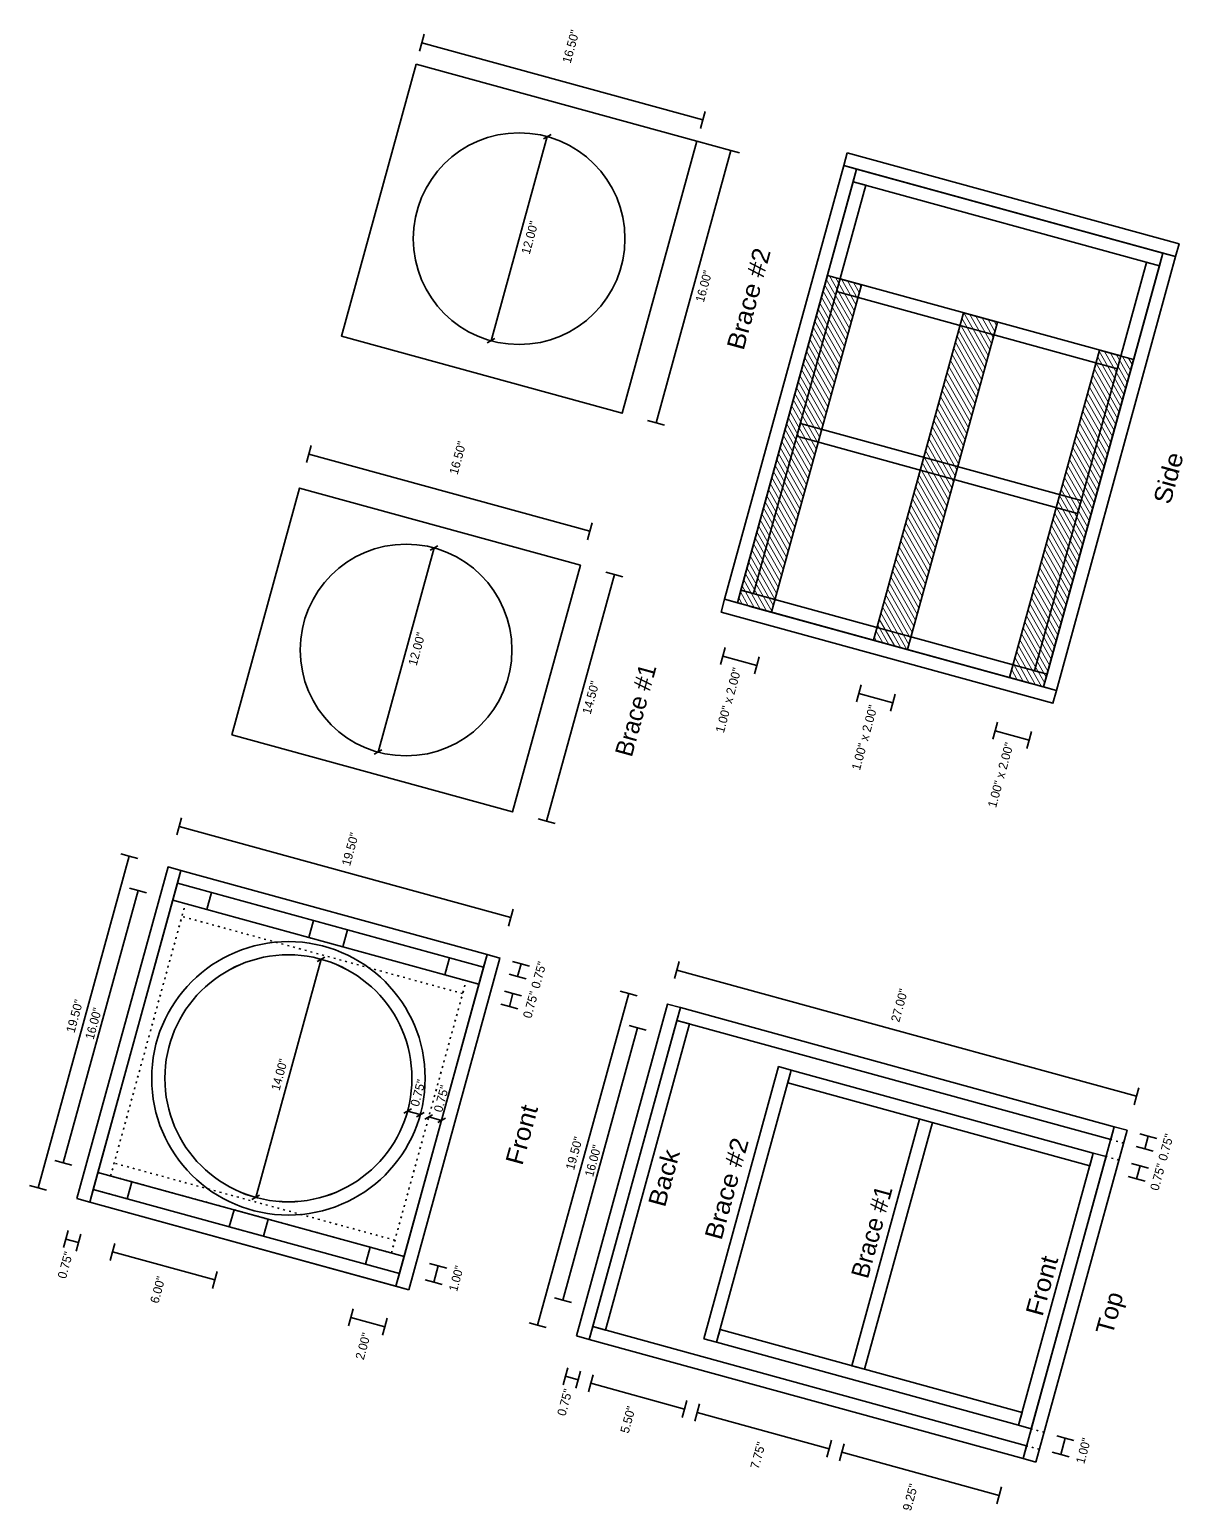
# Model space of a CAD drawing. Header units: feet. Extents: x 2106707 to 2106951, y 730618 to 730861.
# Drawn here: x 2106726.4 to 2106791.7, y 730777.5 to 730861.4 of the extents above; entities that cross this region are included whole.
import ezdxf
from ezdxf.enums import TextEntityAlignment as Align

# ---------------------------------------------------------------- set-up
doc = ezdxf.new("R2010")
doc.units = ezdxf.units.FT
doc.header["$LTSCALE"] = 0.2
doc.linetypes.add('DOTTED', pattern=[1.5, 0.3, -1.2])
doc.layers.add('10', color=7, linetype='DOTTED', lineweight=25)
doc.layers.add('11', color=7, linetype='Continuous', lineweight=13)

msp = doc.modelspace()

# ---------------------------------------------------------------- linework, layer by layer
at = {"layer": '10'}
for points in [[(2106734.728, 730813.065), (2106734.4633, 730812.101), (2106736.3917, 730811.5713), (2106736.6565, 730812.5352)], [(2106742.4422, 730810.9455), (2106742.1773, 730809.981), (2106744.1058, 730809.4513), (2106744.3708, 730810.4158)], [(2106751.8197, 730807.332), (2106752.0847, 730808.2965), (2106750.1562, 730808.8263), (2106749.8912, 730807.8618)], [(2106729.9592, 730795.708), (2106730.2242, 730796.6728), (2106732.1532, 730796.1427), (2106731.8882, 730795.178)], [(2106737.6738, 730793.5885), (2106737.9388, 730794.5528), (2106739.8675, 730794.0228), (2106739.6025, 730793.0585)], [(2106745.388, 730791.4685), (2106745.653, 730792.4333), (2106747.581, 730791.9035), (2106747.316, 730790.9387)]]:
    msp.add_lwpolyline(points, close=True, dxfattribs=at)
at = {"layer": '11', "lineweight": 35}
for p, q in [((2106748.7255, 730861.1802), (2106748.593, 730860.698)), ((2106748.4605, 730860.2157), (2106748.593, 730860.698)), ((2106748.593, 730860.698), (2106764.503, 730856.3268)), ((2106764.6355, 730856.809), (2106764.503, 730856.3268)), ((2106764.3705, 730855.8445), (2106764.503, 730856.3268)), ((2106752.5082, 730843.8073), (2106755.6875, 730855.3785)), ((2106752.5082, 730843.8073), (2106755.6875, 730855.3785)), ((2106752.5082, 730843.8073), (2106755.6875, 730855.3785)), ((2106752.5082, 730843.8073), (2106755.6875, 730855.3785)), ((2106755.9048, 730855.502), (2106755.4703, 730855.255)), ((2106755.9048, 730855.502), (2106755.4703, 730855.255)), ((2106755.9048, 730855.502), (2106755.4703, 730855.255)), ((2106764.172, 730855.1215), (2106766.1005, 730854.5918)), ((2106761.8615, 730839.1635), (2106766.1005, 730854.5918)), ((2106766.5828, 730854.4593), (2106766.1005, 730854.5918)), ((2106791.5025, 730849.2973), (2106772.699, 730854.4635)), ((2106765.7445, 730829.1515), (2106772.5003, 730853.7403)), ((2106791.3037, 730848.5737), (2106772.5003, 730853.7403)), ((2106767.3898, 730829.4772), (2106773.748, 730852.6195)), ((2106790.3818, 730848.0493), (2106773.0247, 730852.8183)), ((2106783.3002, 730825.1057), (2106789.6585, 730848.248)), ((2106784.548, 730823.985), (2106791.3037, 730848.5737)), ((2106788.2015, 730842.9445), (2106772.291, 730847.316)), ((2106788.0027, 730842.2212), (2106772.0923, 730846.5928)), ((2106752.7255, 730843.9308), (2106752.291, 730843.6838)), ((2106761.38, 730839.2958), (2106761.8615, 730839.1635)), ((2106762.3438, 730839.031), (2106761.8615, 730839.1635)), ((2106785.9495, 730834.7485), (2106770.039, 730839.12)), ((2106785.7508, 730834.0252), (2106769.8402, 730838.3968)), ((2106742.0553, 730836.9028), (2106742.1878, 730837.385)), ((2106742.3202, 730837.8673), (2106742.1878, 730837.385)), ((2106742.1878, 730837.385), (2106758.0978, 730833.0138)), ((2106758.2303, 730833.496), (2106758.0978, 730833.0138)), ((2106757.9652, 730832.5315), (2106758.0978, 730833.0138)), ((2106746.103, 730820.4942), (2106749.2823, 730832.0655)), ((2106749.4995, 730832.189), (2106749.065, 730831.942)), ((2106755.655, 730816.5737), (2106759.4965, 730830.5555)), ((2106759.0143, 730830.688), (2106759.4965, 730830.5555)), ((2106759.9787, 730830.423), (2106759.4965, 730830.5555)), ((2106784.0235, 730824.907), (2106766.6665, 730829.676)), ((2106784.3492, 730823.2618), (2106765.5458, 730828.4282)), ((2106783.1015, 730824.3825), (2106767.191, 730828.754)), ((2106765.773, 730826.4213), (2106765.6405, 730825.939)), ((2106765.508, 730825.4568), (2106765.6405, 730825.939)), ((2106767.5685, 730825.4093), (2106765.6405, 730825.939)), ((2106767.701, 730825.8915), (2106767.5685, 730825.4093)), ((2106767.436, 730824.927), (2106767.5685, 730825.4093)), ((2106773.2228, 730823.3372), (2106773.3553, 730823.8195)), ((2106773.4877, 730824.3017), (2106773.3553, 730823.8195)), ((2106775.2832, 730823.2897), (2106773.3553, 730823.8195)), ((2106775.1508, 730822.8075), (2106775.2832, 730823.2897)), ((2106775.4158, 730823.772), (2106775.2832, 730823.2897)), ((2106781.2015, 730822.182), (2106781.069, 730821.6998)), ((2106780.9365, 730821.2175), (2106781.069, 730821.6998)), ((2106782.997, 730821.17), (2106781.069, 730821.6998)), ((2106783.1295, 730821.6523), (2106782.997, 730821.17)), ((2106746.3202, 730820.6177), (2106745.8857, 730820.3708)), ((2106782.8645, 730820.6878), (2106782.997, 730821.17)), ((2106734.7003, 730815.795), (2106734.8328, 730816.2773)), ((2106734.9652, 730816.7595), (2106734.8328, 730816.2773)), ((2106753.636, 730811.111), (2106734.8328, 730816.2773)), ((2106755.1727, 730816.7063), (2106755.655, 730816.5737)), ((2106756.1373, 730816.4413), (2106755.655, 730816.5737)), ((2106726.8375, 730795.7878), (2106732.0035, 730814.5915)), ((2106731.5213, 730814.724), (2106732.0035, 730814.5915)), ((2106732.4857, 730814.459), (2106732.0035, 730814.5915)), ((2106729.0373, 730795.1835), (2106734.2035, 730813.9873)), ((2106752.0847, 730808.2965), (2106734.728, 730813.0652)), ((2106728.265, 730797.211), (2106732.504, 730812.6393)), ((2106732.0217, 730812.7718), (2106732.504, 730812.6393)), ((2106732.9863, 730812.5068), (2106732.504, 730812.6393)), ((2106751.82, 730807.3322), (2106734.4633, 730812.101)), ((2106736.6568, 730812.5355), (2106736.3917, 730811.5713)), ((2106753.7685, 730811.5933), (2106753.636, 730811.111)), ((2106742.4422, 730810.9455), (2106742.1773, 730809.9812)), ((2106744.3708, 730810.4158), (2106744.1058, 730809.4513)), ((2106753.5035, 730810.6288), (2106753.636, 730811.111)), ((2106739.1678, 730795.2525), (2106742.877, 730808.7523)), ((2106743.0943, 730808.8758), (2106742.6598, 730808.6288)), ((2106747.8405, 730790.0173), (2106753.0068, 730808.821)), ((2106750.1562, 730808.8263), (2106749.8912, 730807.8618)), ((2106753.531, 730807.8993), (2106754.0132, 730807.7667)), ((2106753.7297, 730808.6227), (2106754.212, 730808.4903)), ((2106754.0132, 730807.7667), (2106754.212, 730808.4903)), ((2106754.6943, 730808.3577), (2106754.212, 730808.4903)), ((2106762.9117, 730807.6545), (2106763.0442, 730808.1368)), ((2106763.1768, 730808.619), (2106763.0442, 730808.1368)), ((2106763.0442, 730808.1368), (2106789.0795, 730800.9835)), ((2106754.4955, 730807.6343), (2106754.0132, 730807.7667)), ((2106753.0672, 730806.2115), (2106753.5495, 730806.079)), ((2106753.266, 730806.935), (2106753.7483, 730806.8025)), ((2106753.5495, 730806.079), (2106753.7483, 730806.8025)), ((2106754.2305, 730806.67), (2106753.7483, 730806.8025)), ((2106755.1485, 730788.0093), (2106760.3145, 730806.813)), ((2106759.8322, 730806.9455), (2106760.3145, 730806.813)), ((2106760.7968, 730806.6805), (2106760.3145, 730806.813)), ((2106754.0318, 730805.9465), (2106753.5495, 730806.079)), ((2106756.576, 730789.4325), (2106760.815, 730804.8607)), ((2106760.3328, 730804.9933), (2106760.815, 730804.8607)), ((2106761.2972, 730804.7283), (2106760.815, 730804.8607)), ((2106789.212, 730801.4657), (2106789.0795, 730800.9835)), ((2106788.947, 730800.5012), (2106789.0795, 730800.9835)), ((2106747.9895, 730800.271), (2106747.555, 730800.024)), ((2106747.7722, 730800.1475), (2106748.4955, 730799.949)), ((2106748.7127, 730800.0725), (2106748.2782, 730799.8255)), ((2106749.1943, 730799.9398), (2106748.7598, 730799.6928)), ((2106748.977, 730799.8163), (2106749.7003, 730799.6177)), ((2106749.9175, 730799.7412), (2106749.483, 730799.4942)), ((2106788.55, 730799.055), (2106783.3835, 730780.2515)), ((2106789.2728, 730798.857), (2106789.755, 730798.7245)), ((2106789.5562, 730798.001), (2106789.755, 730798.7245)), ((2106790.2373, 730798.592), (2106789.755, 730798.7245)), ((2106787.4293, 730797.8073), (2106783.0578, 730781.8968)), ((2106789.074, 730798.1335), (2106789.5562, 730798.001)), ((2106790.0385, 730797.8685), (2106789.5562, 730798.001)), ((2106727.7828, 730797.3435), (2106728.265, 730797.211)), ((2106728.7473, 730797.0785), (2106728.265, 730797.211)), ((2106786.6398, 730797.765), (2106782.4008, 730782.3368)), ((2106788.809, 730797.1693), (2106789.2912, 730797.0367)), ((2106789.0925, 730796.3133), (2106789.2912, 730797.0367)), ((2106789.7735, 730796.9043), (2106789.2912, 730797.0367)), ((2106747.581, 730791.904), (2106730.2242, 730796.6728)), ((2106732.1532, 730796.1427), (2106731.8882, 730795.1785)), ((2106788.6102, 730796.4457), (2106789.0925, 730796.3133)), ((2106789.5748, 730796.1808), (2106789.0925, 730796.3133)), ((2106726.3553, 730795.9208), (2106726.8375, 730795.7882)), ((2106727.3197, 730795.6558), (2106726.8375, 730795.7882)), ((2106747.316, 730790.9393), (2106729.9592, 730795.708)), ((2106739.385, 730795.376), (2106738.9505, 730795.129)), ((2106747.8405, 730790.0173), (2106729.7605, 730794.9848)), ((2106737.9388, 730794.5528), (2106737.6738, 730793.5885)), ((2106739.8675, 730794.0228), (2106739.6025, 730793.0585)), ((2106728.2755, 730792.4108), (2106728.408, 730792.893)), ((2106728.5405, 730793.3753), (2106728.408, 730792.893)), ((2106729.1313, 730792.6943), (2106728.408, 730792.893)), ((2106729.2637, 730793.1765), (2106729.1313, 730792.6943)), ((2106728.9987, 730792.212), (2106729.1313, 730792.6943)), ((2106730.928, 730791.682), (2106731.0605, 730792.1643)), ((2106731.193, 730792.6465), (2106731.0605, 730792.1643)), ((2106736.846, 730790.5748), (2106731.0605, 730792.1643)), ((2106745.653, 730792.4328), (2106745.388, 730791.4685)), ((2106749.0275, 730791.5068), (2106749.5095, 730791.3742)), ((2106749.2552, 730790.4493), (2106749.5095, 730791.3742)), ((2106749.9915, 730791.2418), (2106749.5095, 730791.3742)), ((2106736.7135, 730790.0925), (2106736.846, 730790.5748)), ((2106736.9785, 730791.057), (2106736.846, 730790.5748)), ((2106748.7733, 730790.5818), (2106749.2552, 730790.4493)), ((2106749.7373, 730790.3167), (2106749.2552, 730790.4493)), ((2106756.0938, 730789.565), (2106756.576, 730789.4325)), ((2106757.0583, 730789.3), (2106756.576, 730789.4325)), ((2106744.6927, 730788.9375), (2106744.5603, 730788.4552)), ((2106744.4277, 730787.973), (2106744.5603, 730788.4552)), ((2106746.4882, 730787.9255), (2106744.5603, 730788.4552)), ((2106746.3558, 730787.4433), (2106746.4882, 730787.9255)), ((2106746.6208, 730788.4078), (2106746.4882, 730787.9255)), ((2106754.6662, 730788.1423), (2106755.1485, 730788.0097)), ((2106755.6308, 730787.8773), (2106755.1485, 730788.0097)), ((2106756.8515, 730785.5968), (2106756.719, 730785.1145)), ((2106757.5748, 730785.398), (2106757.4422, 730784.9158)), ((2106756.5865, 730784.6323), (2106756.719, 730785.1145)), ((2106758.033, 730784.2348), (2106758.1655, 730784.717)), ((2106758.298, 730785.1993), (2106758.1655, 730784.717)), ((2106758.1655, 730784.717), (2106763.469, 730783.2597)), ((2106763.6015, 730783.742), (2106763.469, 730783.2597)), ((2106764.3248, 730783.5435), (2106764.1922, 730783.0613)), ((2106763.3365, 730782.7775), (2106763.469, 730783.2597)), ((2106764.0598, 730782.579), (2106764.1922, 730783.0613)), ((2106764.1922, 730783.0613), (2106771.665, 730781.008)), ((2106771.5325, 730780.5258), (2106771.665, 730781.008)), ((2106771.7975, 730781.4903), (2106771.665, 730781.008)), ((2106772.5208, 730781.2915), (2106772.3882, 730780.8093)), ((2106784.5705, 730781.741), (2106785.0525, 730781.6085)), ((2106784.7982, 730780.6835), (2106785.0525, 730781.6085)), ((2106785.5345, 730781.476), (2106785.0525, 730781.6085)), ((2106772.2558, 730780.327), (2106772.3882, 730780.8093)), ((2106772.3882, 730780.8093), (2106781.3078, 730778.3585)), ((2106784.3163, 730780.816), (2106784.7982, 730780.6835)), ((2106785.2802, 730780.551), (2106784.7982, 730780.6835)), ((2106781.4402, 730778.8407), (2106781.3078, 730778.3585)), ((2106781.1752, 730777.8762), (2106781.3078, 730778.3585))]:
    msp.add_line(p, q, dxfattribs=at)
at = {"layer": '11'}
for p, q in [((2106773.0008, 730845.1815), (2106771.6927, 730847.4805)), ((2106773.0945, 730845.5223), (2106772.0337, 730847.3868)), ((2106772.7198, 730844.1587), (2106771.321, 730846.617)), ((2106772.8133, 730844.4995), (2106771.4147, 730846.958)), ((2106772.907, 730844.8405), (2106771.5085, 730847.2988)), ((2106773.188, 730845.8633), (2106772.3745, 730847.2932)), ((2106773.2818, 730846.2042), (2106772.7155, 730847.1995)), ((2106773.3755, 730846.545), (2106773.0562, 730847.1057)), ((2106773.469, 730846.886), (2106773.3972, 730847.0123)), ((2106772.5323, 730843.4768), (2106771.1338, 730845.9352)), ((2106772.626, 730843.8178), (2106771.2275, 730846.276)), ((2106772.2513, 730842.454), (2106770.8528, 730844.9125)), ((2106772.345, 730842.795), (2106770.9465, 730845.2533)), ((2106772.4388, 730843.136), (2106771.04, 730845.5943)), ((2106780.5945, 730842.6225), (2106779.1955, 730845.082)), ((2106780.6883, 730842.9635), (2106779.309, 730845.3877)), ((2106780.782, 730843.3045), (2106779.65, 730845.294)), ((2106780.8755, 730843.6455), (2106779.991, 730845.2002)), ((2106780.9693, 730843.9863), (2106780.3317, 730845.1068)), ((2106781.063, 730844.3272), (2106780.6727, 730845.013)), ((2106781.1565, 730844.6682), (2106781.0137, 730844.9195)), ((2106772.064, 730841.7723), (2106770.6655, 730844.2305)), ((2106772.1578, 730842.1133), (2106770.759, 730844.5715)), ((2106780.3135, 730841.5998), (2106778.9145, 730844.0593)), ((2106780.4073, 730841.9408), (2106779.008, 730844.4)), ((2106780.501, 730842.2818), (2106779.1017, 730844.741)), ((2106771.783, 730840.7495), (2106770.3845, 730843.2078)), ((2106771.8767, 730841.0905), (2106770.478, 730843.5488)), ((2106771.9703, 730841.4313), (2106770.5718, 730843.8897)), ((2106780.1263, 730840.918), (2106778.727, 730843.3773)), ((2106780.22, 730841.259), (2106778.8207, 730843.7183)), ((2106788.379, 730840.7595), (2106786.9805, 730843.2178)), ((2106788.4728, 730841.1005), (2106787.2795, 730843.1978)), ((2106771.5957, 730840.0678), (2106770.197, 730842.526)), ((2106771.6892, 730840.4085), (2106770.2908, 730842.867)), ((2106779.8453, 730839.8953), (2106778.446, 730842.3545)), ((2106779.939, 730840.2363), (2106778.5397, 730842.6955)), ((2106780.0325, 730840.577), (2106778.6335, 730843.0365)), ((2106788.1918, 730840.0778), (2106786.793, 730842.536)), ((2106788.2853, 730840.4185), (2106786.8868, 730842.877)), ((2106788.5663, 730841.4413), (2106787.6205, 730843.104)), ((2106788.66, 730841.7823), (2106787.9613, 730843.0105)), ((2106788.7538, 730842.1232), (2106788.3023, 730842.9167)), ((2106788.8473, 730842.464), (2106788.643, 730842.823)), ((2106771.3147, 730839.045), (2106769.916, 730841.5033)), ((2106771.4082, 730839.3858), (2106770.0098, 730841.8443)), ((2106771.502, 730839.7268), (2106770.1035, 730842.185)), ((2106779.658, 730839.2135), (2106778.2588, 730841.6728)), ((2106779.7515, 730839.5543), (2106778.3525, 730842.0138)), ((2106787.9107, 730839.055), (2106786.512, 730841.5133)), ((2106788.0043, 730839.3958), (2106786.6058, 730841.8542)), ((2106788.098, 730839.7368), (2106786.6995, 730842.195)), ((2106771.1272, 730838.363), (2106769.7287, 730840.8213)), ((2106771.221, 730838.704), (2106769.8225, 730841.1623)), ((2106779.377, 730838.1908), (2106777.9778, 730840.65)), ((2106779.4705, 730838.5315), (2106778.0715, 730840.9907)), ((2106779.5642, 730838.8725), (2106778.165, 730841.3318)), ((2106787.7232, 730838.373), (2106786.3248, 730840.8315)), ((2106787.817, 730838.714), (2106786.4185, 730841.1723)), ((2106770.8462, 730837.3403), (2106769.4477, 730839.7985)), ((2106770.94, 730837.6813), (2106769.5412, 730840.1395)), ((2106771.0337, 730838.0223), (2106769.635, 730840.4805)), ((2106779.1895, 730837.5088), (2106777.7905, 730839.968)), ((2106779.2832, 730837.8498), (2106777.884, 730840.309)), ((2106787.4422, 730837.3503), (2106786.0438, 730839.8088)), ((2106787.536, 730837.6913), (2106786.1375, 730840.1495)), ((2106787.6297, 730838.0323), (2106786.231, 730840.4905)), ((2106770.659, 730836.6585), (2106769.2602, 730839.1168)), ((2106770.7527, 730836.9995), (2106769.354, 730839.4578)), ((2106778.9085, 730836.486), (2106777.5095, 730838.9452)), ((2106779.0022, 730836.827), (2106777.603, 730839.2863)), ((2106779.096, 730837.1678), (2106777.6968, 730839.6273)), ((2106787.255, 730836.6685), (2106785.8565, 730839.1268)), ((2106787.3487, 730837.0095), (2106785.95, 730839.4678)), ((2106770.378, 730835.6358), (2106768.9792, 730838.094)), ((2106770.4718, 730835.9768), (2106769.073, 730838.435)), ((2106770.5652, 730836.3175), (2106769.1667, 730838.7758)), ((2106778.7212, 730835.8043), (2106777.322, 730838.2635)), ((2106778.815, 730836.145), (2106777.4158, 730838.6045)), ((2106786.974, 730835.6458), (2106785.5753, 730838.104)), ((2106787.0677, 730835.9868), (2106785.669, 730838.445)), ((2106787.1612, 730836.3275), (2106785.7628, 730838.786)), ((2106770.1908, 730834.9537), (2106768.792, 730837.4123)), ((2106770.2843, 730835.2948), (2106768.8857, 730837.753)), ((2106778.4402, 730834.7815), (2106777.041, 730837.2407)), ((2106778.534, 730835.1223), (2106777.1348, 730837.5818)), ((2106778.6275, 730835.4633), (2106777.2285, 730837.9225)), ((2106786.7867, 730834.964), (2106785.388, 730837.4223)), ((2106786.8802, 730835.3048), (2106785.4817, 730837.7633)), ((2106770.0033, 730834.272), (2106768.6047, 730836.7303)), ((2106770.097, 730834.613), (2106768.6982, 730837.0713)), ((2106778.253, 730834.0995), (2106776.8537, 730836.5588)), ((2106778.3465, 730834.4405), (2106776.9475, 730836.8997)), ((2106786.5992, 730834.282), (2106785.2007, 730836.7405)), ((2106786.693, 730834.623), (2106785.2942, 730837.0813)), ((2106769.7223, 730833.2492), (2106768.3237, 730835.7075)), ((2106769.816, 730833.5903), (2106768.4172, 730836.0485)), ((2106769.9098, 730833.931), (2106768.511, 730836.3895)), ((2106778.0655, 730833.4178), (2106776.6665, 730835.877)), ((2106778.1593, 730833.7588), (2106776.76, 730836.218)), ((2106786.3183, 730833.2593), (2106784.9197, 730835.7178)), ((2106786.412, 730833.6003), (2106785.0132, 730836.0585)), ((2106786.5058, 730833.9413), (2106785.107, 730836.3995)), ((2106769.535, 730832.5675), (2106768.1362, 730835.0258)), ((2106769.6288, 730832.9082), (2106768.23, 730835.3668)), ((2106777.7845, 730832.395), (2106776.3855, 730834.8542)), ((2106777.8783, 730832.736), (2106776.479, 730835.1952)), ((2106777.972, 730833.0768), (2106776.5727, 730835.536)), ((2106786.131, 730832.5775), (2106784.7322, 730835.0358)), ((2106786.2248, 730832.9185), (2106784.826, 730835.3768)), ((2106769.254, 730831.5448), (2106767.8553, 730834.003)), ((2106769.3475, 730831.8855), (2106767.949, 730834.344)), ((2106769.4413, 730832.2265), (2106768.0428, 730834.6848)), ((2106777.5973, 730831.713), (2106776.198, 730834.1725)), ((2106777.691, 730832.054), (2106776.2917, 730834.5133)), ((2106785.85, 730831.5548), (2106784.4512, 730834.013)), ((2106785.9438, 730831.8958), (2106784.545, 730834.354)), ((2106786.0373, 730832.2365), (2106784.6387, 730834.6948)), ((2106769.0665, 730830.8628), (2106767.668, 730833.3213)), ((2106769.1603, 730831.2037), (2106767.7618, 730833.662)), ((2106777.3163, 730830.6902), (2106775.917, 730833.1497)), ((2106777.41, 730831.0312), (2106776.0107, 730833.4905)), ((2106777.5035, 730831.3723), (2106776.1045, 730833.8315)), ((2106785.6625, 730830.873), (2106784.264, 730833.3313)), ((2106785.7563, 730831.2137), (2106784.3577, 730833.672)), ((2106768.7855, 730829.84), (2106767.387, 730832.2985)), ((2106768.8793, 730830.181), (2106767.4808, 730832.6393)), ((2106768.973, 730830.522), (2106767.5743, 730832.9803)), ((2106777.129, 730830.0085), (2106775.7297, 730832.4678)), ((2106777.2225, 730830.3495), (2106775.8235, 730832.8088)), ((2106785.3815, 730829.8503), (2106783.983, 730832.3085)), ((2106785.4753, 730830.191), (2106784.0768, 730832.6493)), ((2106785.569, 730830.532), (2106784.1702, 730832.9903)), ((2106768.5982, 730829.1582), (2106767.1998, 730831.6165)), ((2106768.692, 730829.4992), (2106767.2933, 730831.9575)), ((2106776.848, 730828.9857), (2106775.4487, 730831.445)), ((2106776.9415, 730829.3268), (2106775.5425, 730831.786)), ((2106777.0353, 730829.6675), (2106775.636, 730832.127)), ((2106785.1943, 730829.1682), (2106783.7958, 730831.6265)), ((2106785.288, 730829.5093), (2106783.8893, 730831.9675)), ((2106768.1088, 730828.502), (2106766.9188, 730830.5938)), ((2106768.411, 730828.4765), (2106767.0123, 730830.9348)), ((2106768.5045, 730828.8173), (2106767.106, 730831.2758)), ((2106776.6605, 730828.304), (2106775.2615, 730830.7633)), ((2106776.7543, 730828.6447), (2106775.355, 730831.104)), ((2106784.9133, 730828.1455), (2106783.5148, 730830.6038)), ((2106785.007, 730828.4865), (2106783.6083, 730830.9448)), ((2106785.1005, 730828.8272), (2106783.702, 730831.2858)), ((2106767.427, 730828.6893), (2106766.7313, 730829.912)), ((2106767.7678, 730828.5955), (2106766.825, 730830.253)), ((2106776.3795, 730827.281), (2106774.9805, 730829.7405)), ((2106776.4732, 730827.622), (2106775.074, 730830.0813)), ((2106776.567, 730827.963), (2106775.1678, 730830.4223)), ((2106784.726, 730827.4637), (2106783.3273, 730829.922)), ((2106784.8195, 730827.8045), (2106783.421, 730830.263)), ((2106766.7453, 730828.8765), (2106766.544, 730829.2303)), ((2106767.086, 730828.783), (2106766.6378, 730829.571)), ((2106776.1922, 730826.5992), (2106774.793, 730829.0585)), ((2106776.286, 730826.9402), (2106774.8868, 730829.3995)), ((2106784.445, 730826.441), (2106783.0463, 730828.8993)), ((2106784.5385, 730826.7818), (2106783.14, 730829.2403)), ((2106784.6322, 730827.1227), (2106783.2338, 730829.581)), ((2106775.384, 730826.5033), (2106774.512, 730828.0358)), ((2106775.725, 730826.4095), (2106774.6058, 730828.3768)), ((2106776.0658, 730826.316), (2106774.6995, 730828.7178)), ((2106784.2575, 730825.759), (2106782.859, 730828.2175)), ((2106784.3512, 730826.1), (2106782.9528, 730828.5583)), ((2106774.7023, 730826.6905), (2106774.3248, 730827.354)), ((2106775.043, 730826.5968), (2106774.4185, 730827.695)), ((2106783.9765, 730824.7363), (2106782.578, 730827.1948)), ((2106784.0702, 730825.0772), (2106782.6718, 730827.5355)), ((2106784.164, 730825.4182), (2106782.7653, 730827.8765)), ((2106774.3613, 730826.7843), (2106774.231, 730827.013)), ((2106783.6955, 730824.2193), (2106782.3908, 730826.5127)), ((2106783.883, 730824.3955), (2106782.4843, 730826.8538)), ((2106782.6727, 730824.5003), (2106782.1095, 730825.49)), ((2106783.0137, 730824.4065), (2106782.2033, 730825.831)), ((2106783.3545, 730824.313), (2106782.297, 730826.172)), ((2106781.991, 730824.6875), (2106781.9222, 730824.8083)), ((2106782.332, 730824.5938), (2106782.016, 730825.1493))]:
    msp.add_line(p, q, dxfattribs=at)
at = {"layer": '11', "linetype": 'DOTTED', "lineweight": 35}
for p, q in [((2106730.9475, 730796.474), (2106735.1862, 730811.9023)), ((2106750.8978, 730806.8078), (2106734.9875, 730811.179)), ((2106746.8577, 730792.1028), (2106751.0965, 730807.531)), ((2106788.351, 730798.3318), (2106787.628, 730798.5305)), ((2106747.0565, 730792.826), (2106731.1463, 730797.1972)), ((2106788.0863, 730797.3675), (2106787.363, 730797.5663)), ((2106747.581, 730791.904), (2106730.9475, 730796.474)), ((2106783.8475, 730781.9393), (2106783.1242, 730782.138)), ((2106783.5822, 730780.975), (2106782.8593, 730781.1738))]:
    msp.add_line(p, q, dxfattribs=at)
at = {"layer": '11', "lineweight": 35}
for points in [[(2106748.262, 730859.4927), (2106744.023, 730844.0645), (2106759.933, 730839.6933), (2106764.172, 730855.1215)], [(2106772.699, 730854.4635), (2106772.5003, 730853.74), (2106791.3037, 730848.5737), (2106791.5025, 730849.2973)], [(2106765.7445, 730829.1515), (2106772.5003, 730853.7403), (2106773.2235, 730853.5415), (2106766.4677, 730828.9528)], [(2106773.0247, 730852.8183), (2106773.2235, 730853.5413), (2106790.5805, 730848.7725), (2106790.3818, 730848.0495)], [(2106767.3898, 730829.4772), (2106773.748, 730852.6195), (2106773.0247, 730852.8183), (2106766.6665, 730829.676)], [(2106789.6585, 730848.248), (2106783.3002, 730825.106), (2106784.0235, 730824.9073), (2106790.3818, 730848.0493)], [(2106784.548, 730823.985), (2106791.3037, 730848.5737), (2106790.5805, 730848.7725), (2106783.8248, 730824.1838)], [(2106768.3963, 730828.423), (2106773.4962, 730846.985), (2106771.5677, 730847.5147), (2106766.4677, 730828.9528)], [(2106788.0027, 730842.2212), (2106788.2015, 730842.9445), (2106772.291, 730847.316), (2106772.0923, 730846.5928)], [(2106774.1817, 730826.8335), (2106779.2815, 730845.3953), (2106781.2108, 730844.8653), (2106776.111, 730826.3035)], [(2106781.8963, 730824.7135), (2106786.9962, 730843.2755), (2106788.9248, 730842.7458), (2106783.8248, 730824.1838)], [(2106770.039, 730839.12), (2106769.8402, 730838.3968), (2106785.7508, 730834.0252), (2106785.9495, 730834.7485)], [(2106737.8165, 730821.4748), (2106741.658, 730835.4565), (2106757.568, 730831.0853), (2106753.7265, 730817.1035)], [(2106765.5458, 730828.4282), (2106765.7445, 730829.1512), (2106784.548, 730823.985), (2106784.3492, 730823.262)], [(2106766.6665, 730829.676), (2106766.4677, 730828.9525), (2106783.8248, 730824.1838), (2106784.0235, 730824.9073)], [(2106729.0373, 730795.1835), (2106734.2035, 730813.9873), (2106734.9268, 730813.7885), (2106729.7605, 730794.9848)], [(2106729.7605, 730794.9848), (2106734.9268, 730813.7885), (2106752.2835, 730809.0197), (2106747.1173, 730790.216)], [(2106734.728, 730813.0652), (2106734.9268, 730813.7885), (2106752.2835, 730809.0197), (2106752.0847, 730808.2965)], [(2106736.3917, 730811.5713), (2106736.6568, 730812.5352), (2106734.728, 730813.0652), (2106734.463, 730812.1013)], [(2106730.2242, 730796.6728), (2106734.4633, 730812.101), (2106751.82, 730807.3322), (2106747.581, 730791.904)], [(2106744.3708, 730810.4158), (2106744.1058, 730809.4515), (2106742.1773, 730809.9812), (2106742.4422, 730810.9455)], [(2106747.8405, 730790.0173), (2106753.0068, 730808.821), (2106752.2835, 730809.0197), (2106747.1173, 730790.216)], [(2106749.8912, 730807.8618), (2106750.1562, 730808.8263), (2106752.0847, 730808.2965), (2106751.8197, 730807.332)], [(2106757.3482, 730787.405), (2106762.5145, 730806.2083), (2106763.238, 730806.0095), (2106758.0718, 730787.2063)], [(2106763.238, 730806.0095), (2106763.0392, 730805.2863), (2106787.628, 730798.5305), (2106787.8268, 730799.2538)], [(2106758.2703, 730787.9298), (2106763.039, 730805.2863), (2106763.7625, 730805.0875), (2106758.9937, 730787.731)], [(2106764.562, 730787.238), (2106768.801, 730802.6663), (2106769.5242, 730802.4675), (2106765.2853, 730787.0393)], [(2106769.5242, 730802.4675), (2106769.3255, 730801.7442), (2106786.441, 730797.0417), (2106786.6398, 730797.765)], [(2106772.9567, 730785.7093), (2106776.7982, 730799.6913), (2106777.5215, 730799.4925), (2106773.68, 730785.5105)], [(2106783.3835, 730780.2515), (2106782.6605, 730780.4502), (2106787.8268, 730799.2538), (2106788.5498, 730799.055)], [(2106787.363, 730797.5663), (2106783.124, 730782.138), (2106782.4008, 730782.3368), (2106786.6398, 730797.765)], [(2106732.1532, 730796.1427), (2106731.8882, 730795.178), (2106729.9592, 730795.708), (2106730.2242, 730796.6728)], [(2106729.7605, 730794.9848), (2106729.9592, 730795.708), (2106747.316, 730790.9393), (2106747.1173, 730790.216)], [(2106737.9388, 730794.5528), (2106737.6738, 730793.5885), (2106739.6025, 730793.0585), (2106739.8675, 730794.0228)], [(2106745.653, 730792.4333), (2106745.388, 730791.4685), (2106747.316, 730790.9387), (2106747.581, 730791.9035)], [(2106758.0718, 730787.2063), (2106758.2705, 730787.9295), (2106782.8593, 730781.1738), (2106782.6605, 730780.4505)], [(2106782.5995, 730783.06), (2106782.4008, 730782.3368), (2106765.2853, 730787.0393), (2106765.484, 730787.7625)]]:
    msp.add_lwpolyline(points, close=True, dxfattribs=at)
msp.add_lwpolyline([(2106757.3098, 730784.4335), (2106757.4422, 730784.9158), (2106756.719, 730785.1145)], dxfattribs=at)
for centre, radius in [((2106754.098, 730849.593), 6), ((2106747.6926, 730826.2799), 6), ((2106741.0225, 730802.0023), 7.75), ((2106741.0225, 730802.0025), 7), ((2106741.0225, 730802.0023), 7)]:
    msp.add_circle(centre, radius, dxfattribs=at)

# ---------------------------------------------------------------- texts
at = {"layer": '11'}
for s, height, rotation, p in [('16.50"', 0.5, 74.637, (2106757.2655, 730860.4156)), ('12.00"', 0.5, 74.637, (2106754.9432, 730849.5836)), ('12.00"', 0.5, 74.637, (2106754.9432, 730849.5836)), ('16.50"', 0.5, 74.637, (2106750.8602, 730837.1026)), ('12.00"', 0.5, 74.637, (2106748.5379, 730826.2706)), ('Brace #1', 1, 74.637, (2106761.1868, 730822.7404)), ('1.00" x 2.00"', 0.5, 74.637, (2106766.1977, 730823.3673)), ('14.50"', 0.5, 74.637, (2106758.3987, 730823.5166)), ('1.00" x 2.00"', 0.5, 74.637, (2106773.9125, 730821.2478)), ('1.00" x 2.00"', 0.5, 74.637, (2106781.6262, 730819.128)), ('19.50"', 0.5, 74.637, (2106744.7662, 730814.9229)), ('0.75"', 0.5, 74.637, (2106755.4515, 730807.7946)), ('27.00"', 0.5, 74.637, (2106775.8924, 730806.0691)), ('19.50"', 0.5, 74.638, (2106729.147, 730805.4636)), ('0.75"', 0.5, 74.637, (2106754.9878, 730806.1069)), ('0.75"', 0.5, 74.637, (2106748.6093, 730801.1076)), ('0.75"', 0.5, 74.637, (2106749.9315, 730800.7824)), ('19.50"', 0.5, 74.638, (2106757.4579, 730797.685)), ('0.75"', 0.5, 74.637, (2106790.9945, 730798.0289)), ('0.75"', 0.5, 74.637, (2106790.5308, 730796.3411)), ('Brace #1', 1, 74.637, (2106774.5671, 730793.1708)), ('0.75"', 0.5, 74.637, (2106728.6125, 730791.3496)), ('6.00"', 0.5, 74.637, (2106733.8553, 730789.9506)), ('2.00"', 0.5, 74.637, (2106745.4918, 730786.7536)), ('0.75"', 0.5, 74.637, (2106756.9235, 730783.5711)), ('5.50"', 0.5, 74.637, (2106760.5028, 730782.588)), ('7.75"', 0.5, 74.637, (2106767.8718, 730780.563)), ('9.25"', 0.5, 74.637, (2106776.5041, 730778.1915))]:
    msp.add_text(s, height=height, rotation=rotation, dxfattribs=at).set_placement(p, align=Align.CENTER)
for s, height, rotation, width, p in [('Brace #2', 1, 74.637, 1.1, (2106767.592, 730846.0533)), ('16.00"', 0.5, 74.637, 0.95, (2106764.8039, 730846.8299)), ('Side', 1, 74.637, 1.1, (2106791.3821, 730835.8985)), ('16.00"', 0.5, 74.638, 0.95, (2106730.2164, 730805.0418)), ('14.00"', 0.5, 74.638, 0.95, (2106740.7536, 730802.1469)), ('Front', 1, 74.637, 1.1, (2106754.727, 730798.6733)), ('16.00"', 0.5, 74.638, 0.95, (2106758.5273, 730797.2631)), ('Back', 1, 74.637, 1.1, (2106762.7908, 730796.225)), ('Brace #2', 1, 74.637, 1.1, (2106766.3418, 730795.6202)), ('Front', 1, 74.637, 1.1, (2106784.2082, 730790.1144)), ('1.00"', 0.5, 74.637, 0.95, (2106750.7732, 730790.5904)), ('Top', 1, 74.637, 1.05, (2106788.0401, 730788.5648)), ('1.00"', 0.5, 74.637, 0.95, (2106786.3162, 730780.8246))]:
    msp.add_text(s, height=height, rotation=rotation, dxfattribs=dict(at, width=width)).set_placement(p, align=Align.CENTER)

doc.saveas('drawing.dxf')
